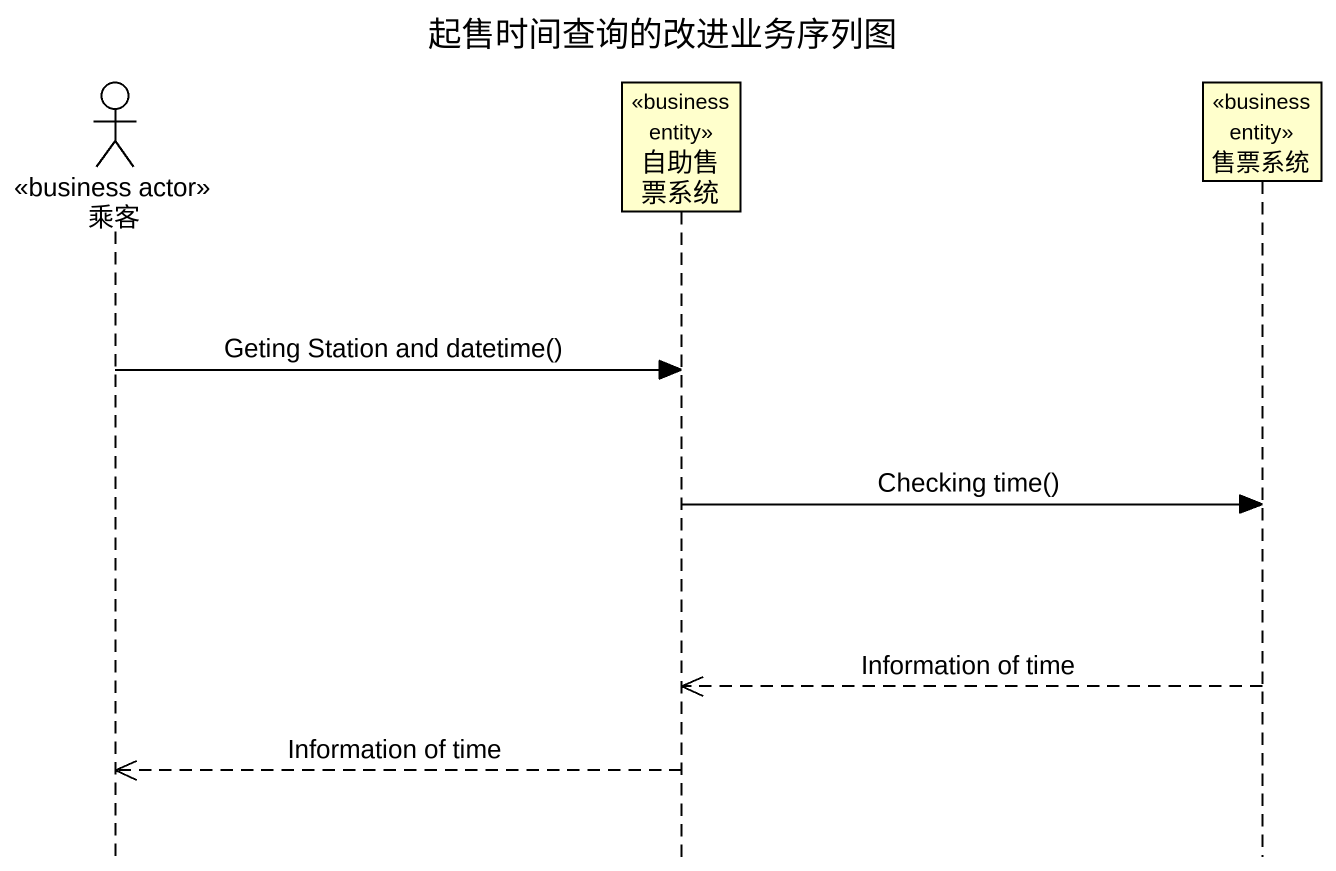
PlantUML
@startuml
title 起售时间查询的改进业务序列图
hide footbox
actor 乘客 <<business actor>>
participant 自助售票系统 <<business entity>>
participant 售票系统 <<business entity>>

乘客 -> 自助售票系统 : Geting Station and datetime()
自助售票系统 -> 售票系统 : Checking time()
售票系统 -->> 自助售票系统 : Information of time
自助售票系统 -->> 乘客 : Information of time
@enduml
